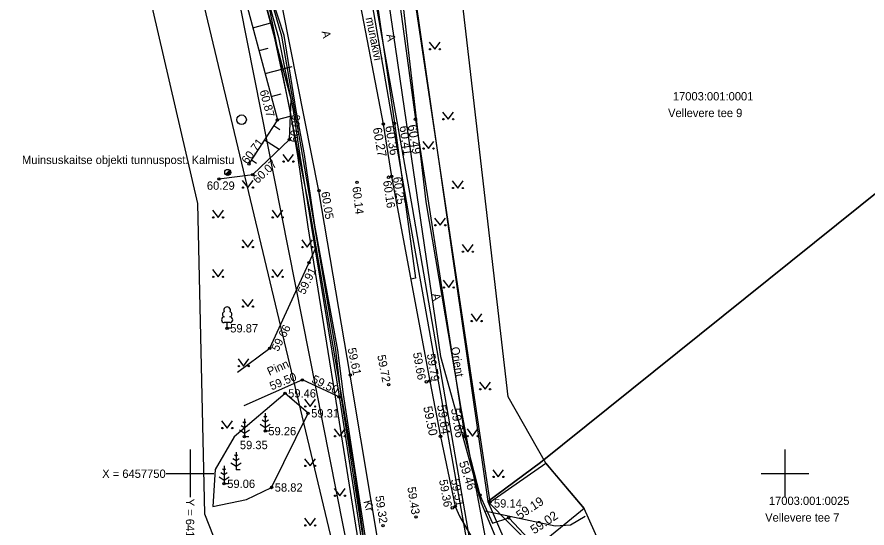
# Model space of a CAD drawing. Extents: x 640470 to 641709, y 6457253 to 6458140.
# Drawn here: x 641485.5 to 641556.9, y 6457745.4 to 6457788.4 of the extents above; entities that cross this region are included whole.
import ezdxf

# ---------------------------------------------------------------- set-up
doc = ezdxf.new("R2010")
doc.units = 0
for name, color, linetype in [('AED', 7, 'Continuous'), ('HALJASTUS', 7, 'Continuous'), ('KORGUS', 7, 'Continuous'), ('KPKAABEL', 7, 'Continuous'), ('KTRASS', 7, 'Continuous'), ('MOOTPIIR', 7, 'Continuous'), ('MPOHULIIN', 7, 'Continuous'), ('PIIR', 7, 'Continuous'), ('POST', 7, 'Continuous'), ('PUU', 7, 'Continuous'), ('RELJEEF', 7, 'Continuous'), ('SITRASS', 7, 'Continuous'), ('TEE', 7, 'Continuous'), ('VORK', 7, 'Continuous'), ('VTRASS', 7, 'Continuous')]:
    doc.layers.add(name, color=color, linetype=linetype)

msp = doc.modelspace()

# ---------------------------------------------------------------- linework, layer by layer
at = {"layer": 'AED'}
msp.add_lwpolyline([(641521.173, 6457800.24), (641519.63, 6457799.49), (641517.95, 6457796.12), (641525.206, 6457747.59), (641529.903, 6457750.875), (641530.303, 6457750.386), (641533.135, 6457747.043), (641528.686, 6457743.434), (641534.202, 6457738.177)], dxfattribs=at)
at = {"layer": 'HALJASTUS'}
for p, q in [((641520.104, 6457786.253), (641520.567, 6457785.647)), ((641520.567, 6457785.647), (641521.013, 6457786.253)), ((641521.226, 6457780.377), (641521.689, 6457779.77)), ((641521.689, 6457779.77), (641522.135, 6457780.377)), ((641519.569, 6457777.908), (641520.032, 6457777.302)), ((641520.032, 6457777.302), (641520.478, 6457777.908)), ((641507.795, 6457776.816), (641508.259, 6457776.209)), ((641508.259, 6457776.209), (641508.704, 6457776.816)), ((641504.389, 6457774.631), (641504.852, 6457774.024)), ((641504.852, 6457774.024), (641505.298, 6457774.631)), ((641522.038, 6457774.596), (641522.501, 6457773.99)), ((641522.501, 6457773.99), (641522.947, 6457774.596)), ((641501.889, 6457772.131), (641502.352, 6457771.524)), ((641502.352, 6457771.524), (641502.798, 6457772.131)), ((641506.889, 6457772.131), (641507.352, 6457771.524)), ((641507.352, 6457771.524), (641507.798, 6457772.131)), ((641520.558, 6457771.467), (641521.021, 6457770.861)), ((641521.021, 6457770.861), (641521.466, 6457771.467)), ((641504.389, 6457769.631), (641504.852, 6457769.024)), ((641504.852, 6457769.024), (641505.298, 6457769.631)), ((641509.389, 6457769.631), (641509.852, 6457769.024)), ((641509.852, 6457769.024), (641510.298, 6457769.631)), ((641522.873, 6457769.246), (641523.337, 6457768.639)), ((641523.337, 6457768.639), (641523.782, 6457769.246)), ((641501.889, 6457767.131), (641502.352, 6457766.524)), ((641502.352, 6457766.524), (641502.798, 6457767.131)), ((641506.889, 6457767.131), (641507.352, 6457766.524)), ((641507.352, 6457766.524), (641507.798, 6457767.131)), ((641521.274, 6457766.236), (641521.737, 6457765.629)), ((641521.737, 6457765.629), (641522.183, 6457766.236)), ((641504.389, 6457764.631), (641504.852, 6457764.024)), ((641504.852, 6457764.024), (641505.298, 6457764.631)), ((641523.613, 6457763.417), (641524.077, 6457762.811)), ((641524.077, 6457762.811), (641524.522, 6457763.417)), ((641504.035, 6457759.631), (641504.499, 6457759.024)), ((641504.499, 6457759.024), (641504.944, 6457759.631)), ((641524.329, 6457757.684), (641524.793, 6457757.078)), ((641524.793, 6457757.078), (641525.238, 6457757.684)), ((641509.625, 6457756.236), (641510.089, 6457755.629)), ((641510.089, 6457755.629), (641510.534, 6457756.236)), ((641502.655, 6457754.422), (641503.118, 6457753.815)), ((641503.118, 6457753.815), (641503.564, 6457754.422)), ((641512.125, 6457753.736), (641512.589, 6457753.129)), ((641512.589, 6457753.129), (641513.034, 6457753.736)), ((641523.279, 6457753.743), (641523.742, 6457753.136)), ((641523.742, 6457753.136), (641524.188, 6457753.743)), ((641509.625, 6457751.236), (641510.089, 6457750.629)), ((641510.089, 6457750.629), (641510.534, 6457751.236)), ((641525.445, 6457750.315), (641525.909, 6457749.709)), ((641525.909, 6457749.709), (641526.354, 6457750.315)), ((641512.125, 6457748.736), (641512.589, 6457748.129)), ((641512.589, 6457748.129), (641513.034, 6457748.736)), ((641509.625, 6457746.236), (641510.089, 6457745.629)), ((641510.089, 6457745.629), (641510.534, 6457746.236))]:
    msp.add_line(p, q, dxfattribs=at)
msp.add_lwpolyline([(641501.904, 6457747.216), (641504.745, 6457747.802), (641506.859, 6457748.82), (641509.923, 6457755.056), (641507.983, 6457756.729), (641503.71, 6457753.081), (641502.107, 6457750.341), (641501.904, 6457747.216)], dxfattribs=at)
for centre, radius in [((641520.166, 6457785.647), 0.055), ((641520.995, 6457785.647), 0.055), ((641504.333, 6457779.731), 0.4), ((641521.288, 6457779.77), 0.055), ((641522.117, 6457779.77), 0.055), ((641519.631, 6457777.302), 0.055), ((641520.46, 6457777.302), 0.055), ((641507.858, 6457776.209), 0.055), ((641508.686, 6457776.209), 0.055), ((641504.451, 6457774.024), 0.055), ((641505.28, 6457774.024), 0.055), ((641522.1, 6457773.99), 0.055), ((641522.929, 6457773.99), 0.055), ((641501.951, 6457771.524), 0.055), ((641502.78, 6457771.524), 0.055), ((641506.951, 6457771.524), 0.055), ((641507.78, 6457771.524), 0.055), ((641520.62, 6457770.861), 0.055), ((641521.449, 6457770.861), 0.055), ((641504.451, 6457769.024), 0.055), ((641505.28, 6457769.024), 0.055), ((641509.451, 6457769.024), 0.055), ((641510.28, 6457769.024), 0.055), ((641522.935, 6457768.639), 0.055), ((641523.764, 6457768.639), 0.055), ((641501.951, 6457766.524), 0.055), ((641502.78, 6457766.524), 0.055), ((641506.951, 6457766.524), 0.055), ((641507.78, 6457766.524), 0.055), ((641521.336, 6457765.629), 0.055), ((641522.165, 6457765.629), 0.055), ((641504.451, 6457764.024), 0.055), ((641505.28, 6457764.024), 0.055), ((641523.676, 6457762.811), 0.055), ((641524.504, 6457762.811), 0.055), ((641504.098, 6457759.024), 0.055), ((641504.927, 6457759.024), 0.055), ((641524.392, 6457757.078), 0.055), ((641525.22, 6457757.078), 0.055), ((641509.688, 6457755.629), 0.055), ((641510.517, 6457755.629), 0.055), ((641502.717, 6457753.815), 0.055), ((641503.546, 6457753.815), 0.055), ((641512.188, 6457753.129), 0.055), ((641513.017, 6457753.129), 0.055), ((641523.341, 6457753.136), 0.055), ((641524.17, 6457753.136), 0.055), ((641509.688, 6457750.629), 0.055), ((641510.517, 6457750.629), 0.055), ((641525.508, 6457749.709), 0.055), ((641526.336, 6457749.709), 0.055), ((641512.188, 6457748.129), 0.055), ((641513.017, 6457748.129), 0.055), ((641509.688, 6457745.629), 0.055), ((641510.517, 6457745.629), 0.055)]:
    msp.add_circle(centre, radius, dxfattribs=at)
at = {"layer": 'KORGUS'}
for centre in [(641507.347, 6457779.717), (641516.235, 6457779.36), (641516.235, 6457779.36), (641517.17, 6457779.43), (641518.947, 6457779.76), (641508.349, 6457778.06), (641504.953, 6457776.009), (641505.275, 6457775.113), (641502.431, 6457774.755), (641514.04, 6457774.46), (641516.68, 6457774.9), (641516.94, 6457774.97), (641510.83, 6457773.76), (641509.996, 6457767.72), (641503.118, 6457762.201), (641506.692, 6457760.521), (641509.443, 6457757.86), (641513.46, 6457758.27), (641516.69, 6457757.45), (641519.86, 6457757.7), (641520.14, 6457757.76), (641507.983, 6457756.729), (641512.516, 6457756.433), (641509.923, 6457755.056), (641504.572, 6457753.081), (641506.319, 6457753.556), (641521.049, 6457753.11), (641521.049, 6457753.11), (641523.101, 6457753.08), (641502.865, 6457749.13), (641506.859, 6457748.82), (641524.36, 6457748.18), (641522.27, 6457747.22), (641525.206, 6457747.59), (641522.04, 6457747.11), (641518.995, 6457746.342), (641526.779, 6457746.27), (641516.228, 6457745.61)]:
    msp.add_circle(centre, 0.1, dxfattribs=at)
at = {"layer": 'KPKAABEL'}
for points in [[(641531.107, 6457631.96), (641527.747, 6457651.211), (641525.239, 6457667.576), (641520.901, 6457698.948), (641518.624, 6457714.444), (641516.335, 6457729.681), (641515.084, 6457739.728), (641514.141, 6457744.416), (641512.209, 6457756.606), (641511.601, 6457760.247), (641509.94, 6457770.719), (641509.05, 6457776.733), (641508.435, 6457780.406), (641507.114, 6457786.574), (641503.293, 6457800.752), (641502.67, 6457804.833), (641499.406, 6457814.829), (641497.274, 6457822.729), (641495.803, 6457828.15), (641494.826, 6457833.6), (641493.848, 6457836.719)], [(641493.986, 6457836.893), (641495.013, 6457833.711), (641496.003, 6457828.177), (641497.54, 6457822.826), (641499.618, 6457814.927), (641500.528, 6457812.154), (641502.889, 6457804.828), (641503.457, 6457800.806), (641507.437, 6457786.64), (641508.672, 6457780.497), (641509.24, 6457776.733), (641510.171, 6457770.826), (641511.921, 6457760.288), (641512.497, 6457756.658), (641514.419, 6457744.306), (641515.261, 6457739.696), (641516.578, 6457729.785), (641518.908, 6457714.47), (641521.149, 6457698.951), (641523.42, 6457683.199), (641525.459, 6457667.681), (641528.079, 6457651.201), (641531.083, 6457633.791)], [(641531.469, 6457632.367), (641528.298, 6457651.339), (641525.684, 6457667.764), (641523.683, 6457683.423), (641521.47, 6457699.059), (641519.085, 6457714.581), (641517.034, 6457729.913), (641515.567, 6457739.972), (641514.588, 6457744.447), (641512.673, 6457756.706), (641512.25, 6457760.384), (641509.454, 6457776.798), (641507.702, 6457786.746), (641503.624, 6457800.835), (641503.068, 6457804.92), (641499.774, 6457815.018), (641498.625, 6457820.085), (641496.261, 6457828.21), (641495.19, 6457833.775), (641494.127, 6457837.014)]]:
    msp.add_lwpolyline(points, dxfattribs=at)
at = {"layer": 'KTRASS'}
msp.add_lwpolyline([(641520.398, 6457803.689), (641513.831, 6457801.567), (641513.318, 6457800.902), (641518.273, 6457772.247), (641523.633, 6457742.167), (641531.065, 6457735.408), (641531.473, 6457735.007), (641531.497, 6457734.24), (641531.106, 6457733.703), (641527.843, 6457730.034), (641531.361, 6457707.627), (641536.249, 6457671.793), (641537.913, 6457659.133), (641544.107, 6457632.003), (641544.107, 6457632.003), (641552.262, 6457605.013), (641556.958, 6457595.581), (641562.85, 6457582.909), (641568.859, 6457571.012), (641568.859, 6457571.012), (641571.908, 6457566.221), (641575.486, 6457561.757), (641599.413, 6457548.498)], dxfattribs=at)
at = {"layer": 'MOOTPIIR'}
for points in [[(641485.455, 6457838.214), (641500.639, 6457772.681), (641501.212, 6457746.594), (641510.338, 6457723.405), (641514.129, 6457705.075), (641520.746, 6457667.962), (641521.513, 6457662.701), (641523.397, 6457649.765), (641522.678, 6457636.241)], [(641552.283, 6457634.272), (641547.08, 6457660.876), (641539.334, 6457721.843), (641534.918, 6457743.054), (641533.135, 6457747.043), (641529.903, 6457750.875), (641526.724, 6457756.434), (641522.201, 6457795.671), (641521.173, 6457800.24), (641519.419, 6457808.043), (641513.808, 6457831.606), (641513.388, 6457832.768), (641513.167, 6457835.846)]]:
    msp.add_lwpolyline(points, dxfattribs=at)
at = {"layer": 'MPOHULIIN'}
msp.add_lwpolyline([(641513.485, 6457742.537), (641504.228, 6457789.224), (641493.25, 6457836.397), (641490.966, 6457845.745)], dxfattribs=at)
at = {"layer": 'PIIR'}
for points in [[(641531.8, 6457619.98), (641521.28, 6457657.34), (641517.69, 6457708.17), (641512.42, 6457742.29), (641493.42, 6457821.86), (641507.79, 6457851.19)], [(641507.42, 6457835.6), (641515.96, 6457807.06), (641518.05, 6457796.06), (641525.03, 6457747.64), (641536.78, 6457720.49), (641542.7, 6457682.43), (641546.3, 6457659.06), (641548.28, 6457651.52), (641555.7, 6457623.17)]]:
    msp.add_lwpolyline(points, dxfattribs=at)
for points in [[(641525.03, 6457747.64), (641529.46, 6457750.93), (641562.02, 6457777.06), (641578.88, 6457790.72), (641559.2, 6457814.15), (641519.68, 6457799.5), (641518.05, 6457796.06)], [(641562.02, 6457777.06), (641529.46, 6457750.93), (641525.03, 6457747.64), (641554.9, 6457717.34), (641559.95, 6457718.38), (641582.73, 6457755.04)]]:
    msp.add_lwpolyline(points, close=True, dxfattribs=at)
at = {"layer": 'POST'}
msp.add_line((641502.987, 6457775.125), (641503.341, 6457775.479), dxfattribs=at)
msp.add_circle((641503.164, 6457775.302), 0.25, dxfattribs=at)
for radius, start, end in [(0.225, 224.85406, 45.03563), (0.2, 224.84272, 45.04698), (0.175, 224.82813, 45.06157), (0.15, 224.80867, 45.08103), (0.125, 224.78144, 45.10826), (0.1, 224.74058, 45.14911), (0.075, 224.67249, 45.2172), (0.05, 224.53632, 45.35338), (0.025, 224.12776, 45.76193)]:
    msp.add_arc((641503.164, 6457775.302), radius, start, end, dxfattribs=at)
at = {"layer": 'PUU'}
for p, q in [((641503.358, 6457762.676), (641502.878, 6457762.676)), ((641503.118, 6457762.201), (641503.118, 6457762.676)), ((641503.498, 6457762.201), (641503.118, 6457762.201)), ((641504.572, 6457754.581), (641504.572, 6457753.081)), ((641506.319, 6457754.306), (641506.052, 6457754.483)), ((641506.319, 6457754.706), (641506.194, 6457754.789)), ((641506.319, 6457755.056), (641506.319, 6457753.556)), ((641506.443, 6457754.789), (641506.319, 6457754.706)), ((641506.585, 6457754.483), (641506.319, 6457754.306)), ((641504.148, 6457753.671), (641504.572, 6457753.388)), ((641504.572, 6457753.831), (641504.305, 6457754.009)), ((641504.572, 6457754.231), (641504.448, 6457754.314)), ((641504.696, 6457754.314), (641504.572, 6457754.231)), ((641504.839, 6457754.009), (641504.572, 6457753.831)), ((641504.572, 6457753.388), (641504.996, 6457753.671)), ((641505.894, 6457754.145), (641506.319, 6457753.862)), ((641506.319, 6457753.862), (641506.743, 6457754.145)), ((641504.932, 6457753.081), (641504.572, 6457753.081)), ((641506.679, 6457753.556), (641506.319, 6457753.556)), ((641503.864, 6457751.451), (641503.74, 6457751.534)), ((641503.864, 6457751.801), (641503.864, 6457750.301)), ((641503.989, 6457751.534), (641503.864, 6457751.451)), ((641503.44, 6457750.89), (641503.864, 6457750.607)), ((641503.864, 6457751.051), (641503.598, 6457751.228)), ((641504.131, 6457751.228), (641503.864, 6457751.051)), ((641503.864, 6457750.607), (641504.289, 6457750.89)), ((641502.865, 6457750.28), (641502.741, 6457750.363)), ((641502.865, 6457750.63), (641502.865, 6457749.13)), ((641502.989, 6457750.363), (641502.865, 6457750.28)), ((641504.224, 6457750.301), (641503.864, 6457750.301)), ((641502.441, 6457749.72), (641502.865, 6457749.437)), ((641502.865, 6457749.88), (641502.598, 6457750.058)), ((641503.132, 6457750.058), (641502.865, 6457749.88)), ((641502.865, 6457749.437), (641503.289, 6457749.72)), ((641503.225, 6457749.13), (641502.865, 6457749.13))]:
    msp.add_line(p, q, dxfattribs=at)
for centre, radius, start, end in [((641503.118, 6457763.721), 0.277, 332.5799, 207.4201), ((641502.88, 6457762.914), 0.238, 90.0016, 269.3953), ((641502.948, 6457763.374), 0.233, 109.02174, 253.14154), ((641503.288, 6457763.374), 0.233, 286.85082, 70.98591), ((641503.355, 6457762.914), 0.238, 270.6047, 89.9984)]:
    msp.add_arc(centre, radius, start, end, dxfattribs=at)
at = {"layer": 'RELJEEF'}
for p, q in [((641505.283, 6457787.465), (641506.797, 6457787.869)), ((641505.798, 6457785.533), (641506.552, 6457785.734)), ((641506.313, 6457783.6), (641508.596, 6457784.209)), ((641506.827, 6457781.668), (641507.67, 6457781.892)), ((641507.342, 6457779.735), (641508.428, 6457780.024)), ((641507.038, 6457779.239), (641507.559, 6457778.903)), ((641506.262, 6457778.037), (641507.495, 6457777.241)), ((641505.178, 6457776.357), (641505.594, 6457776.088))]:
    msp.add_line(p, q, dxfattribs=at)
for points in [[(641498.93, 6457812.016), (641501.07, 6457803.953), (641503.738, 6457793.263), (641507.347, 6457779.717), (641504.953, 6457776.009)], [(641502.431, 6457774.755), (641505.275, 6457775.113), (641508.349, 6457778.06), (641508.485, 6457781.448), (641505.357, 6457793.348), (641500.509, 6457811.158)]]:
    msp.add_lwpolyline(points, dxfattribs=at)
at = {"layer": 'SITRASS'}
for points in [[(641514.782, 6457744.433), (641512.9, 6457756.624), (641512.426, 6457760.355), (641510.497, 6457770.854), (641509.627, 6457776.799), (641508.916, 6457780.499), (641507.904, 6457786.808), (641506.971, 6457789.717), (641503.777, 6457800.848), (641503.255, 6457804.88), (641500.82, 6457812.264), (641499.919, 6457814.983), (641498.765, 6457820.106), (641497.943, 6457822.857), (641496.346, 6457828.233), (641495.302, 6457833.815), (641494.259, 6457837.056)], [(641549.6, 6457640.155), (641547.326, 6457641.933), (641539.101, 6457666.215), (641535.601, 6457688.789), (641530.744, 6457725.265), (641525.822, 6457739.395), (641522.809, 6457755.321), (641519.855, 6457772.82), (641517.155, 6457795.989), (641519.434, 6457800.275)], [(641516.27, 6457794.42), (641516.11, 6457793.48), (641517.24, 6457785.85), (641518.75, 6457775.49), (641521.05, 6457759.84), (641524.48, 6457747.53), (641524.75, 6457746.85), (641533.92, 6457724.99), (641534.31, 6457723.61)], [(641524.77, 6457746.85), (641530.7, 6457745.59), (641531.97, 6457745.68), (641533.21, 6457746.416)]]:
    msp.add_lwpolyline(points, dxfattribs=at)
at = {"layer": 'TEE'}
for points in [[(641565.947, 6457558.754), (641554.415, 6457580.255), (641543.942, 6457600.827), (641541.31, 6457605.057), (641537.386, 6457605.034), (641535.727, 6457608.519), (641536.393, 6457609.784), (641540.866, 6457612.169), (641536.489, 6457626.864), (641533.08, 6457641.4), (641529.68, 6457657.98), (641525.48, 6457681.14), (641522.27, 6457701.43), (641519.22, 6457722.14), (641516.13, 6457742.38), (641513.46, 6457758.27), (641510.83, 6457773.76), (641507.22, 6457792.03), (641504.29, 6457804.4), (641500.53, 6457820.13), (641495.91, 6457837.52)], [(641521.513, 6457662.701), (641523.12, 6457662.94), (641524.93, 6457667.85), (641524.12, 6457677.38), (641518.95, 6457715.98), (641516.09, 6457733.76), (641513.81, 6457750.22), (641510.06, 6457772.15), (641506.79, 6457788.58), (641501.53, 6457813.58), (641497.832, 6457826.61), (641496.083, 6457832.85)], [(641516.542, 6457798.38), (641518.098, 6457799.16), (641518.447, 6457798.14), (641517.103, 6457795.25), (641517.358, 6457791.52), (641518.947, 6457779.76), (641523.101, 6457753.08), (641524.36, 6457748.18), (641525.406, 6457745.81), (641526.779, 6457746.27), (641528.494, 6457744.45), (641527.822, 6457743.77), (641527.556, 6457742.86), (641530.109, 6457740.29), (641533.17, 6457737.34), (641534.224, 6457734.53), (641533.575, 6457733.89), (641532.315, 6457735.18), (641531.79, 6457735.86)], [(641516.542, 6457798.38), (641515.167, 6457796.98), (641514.831, 6457796.49), (641514.006, 6457795.34), (641513.664, 6457794.43), (641513.59, 6457793.36), (641514.185, 6457790.032), (641516.235, 6457779.36), (641516.94, 6457774.97), (641520.14, 6457757.76), (641521.049, 6457753.11), (641522.27, 6457747.22), (641522.662, 6457746.34), (641523.681, 6457744.62), (641524.69, 6457742.98), (641525.408, 6457742.14), (641526.749, 6457740.67), (641528.396, 6457739.06), (641531.79, 6457735.86)], [(641514.822, 6457796.477), (641515.526, 6457790.91), (641517.17, 6457779.43), (641518.955, 6457766.41), (641518.545, 6457766.338)], [(641503.986, 6457758.516), (641506.692, 6457760.521), (641510.595, 6457769.023)], [(641512.768, 6457756.316), (641509.443, 6457757.86), (641504.526, 6457755.675)]]:
    msp.add_lwpolyline(points, dxfattribs=at)
at = {"layer": 'VORK'}
for p, q in [((641500, 6457752), (641500, 6457748)), ((641550, 6457752), (641550, 6457748)), ((641498, 6457750), (641502, 6457750)), ((641548, 6457750), (641552, 6457750))]:
    msp.add_line(p, q, dxfattribs=at)
at = {"layer": 'VTRASS'}
msp.add_lwpolyline([(641523.806, 6457742.798), (641518.709, 6457772.362), (641513.462, 6457801.779), (641514.597, 6457802.203), (641520.314, 6457804.062)], dxfattribs=at)

# ---------------------------------------------------------------- texts
at = {"layer": 'KORGUS'}
for s, height, rotation, p in [(' 60.87', 0.7, 285.13892, (641505.771, 6457782.391)), (' 60.06', 0.7, 85.50268, (641509.062, 6457777.539)), ('60.27', 0.75, 280.38202, (641515.353, 6457779.011)), ('60.36', 0.75, 280.17847, (641516.391, 6457779.16)), ('60.41', 0.75, 277.78049, (641517.596, 6457779.173)), ('60.49', 0.75, 279.22428, (641518.299, 6457779.261)), (' 60.71', 0.7, 53.03956, (641504.659, 6457775.737)), (' 60.07', 0.7, 43.36779, (641505.487, 6457774.13)), ('60.16', 0.7, 278.45237, (641516.218, 6457774.571)), ('60.25', 0.7, 279.35482, (641517.046, 6457774.876)), ('60.14', 0.7, 276.77009, (641513.643, 6457774.069)), ('60.05', 0.7, 278.98115, (641511.024, 6457773.634)), (' 59.91', 0.7, 64.20115, (641509.512, 6457764.751)), (' 59.66', 0.7, 62.32319, (641507.284, 6457759.967)), ('59.61', 0.7, 281.83535, (641513.243, 6457760.489)), ('59.66', 0.7, 280.35298, (641518.727, 6457760.114)), ('59.72', 0.7, 281.053, (641515.728, 6457759.899)), ('59.79', 0.7, 279.70769, (641519.898, 6457760.008)), (' 59.50', 0.7, 22.50524, (641506.624, 6457756.878)), (' 59.50', 0.7, 333.89435, (641509.927, 6457757.796)), ('59.50', 0.75, 281.61964, (641519.592, 6457755.575)), ('59.64', 0.75, 278.41776, (641520.759, 6457755.719)), ('59.66', 0.75, 279.25527, (641521.928, 6457755.427)), ('59.46', 0.75, 287.88296, (641522.59, 6457750.916)), ('59.36', 0.7, 280.22058, (641520.93, 6457749.428)), ('59.51', 0.7, 281.73213, (641521.912, 6457749.47)), ('59.43', 0.7, 279.00298, (641518.263, 6457748.819)), ('59.32', 0.7, 279.00298, (641515.56, 6457748.08)), ('59.19', 0.75, 33.34302, (641527.712, 6457746.093)), ('59.02', 0.75, 33.95808, (641528.92, 6457744.871))]:
    msp.add_text(s, height=height, rotation=rotation, dxfattribs=at).set_placement(p)
for s, p in [(' 60.29', (641501.154, 6457773.842)), (' 59.87', (641503.118, 6457761.851)), (' 59.46', (641507.983, 6457756.379)), (' 59.31', (641509.923, 6457754.706)), (' 59.26', (641506.319, 6457753.206)), (' 59.35', (641503.927, 6457752.041)), (' 59.06', (641502.865, 6457748.78)), (' 58.82', (641506.859, 6457748.47)), (' 59.14', (641525.283, 6457747.131))]:
    msp.add_text(s, height=0.7, dxfattribs=at).set_placement(p)
at = {"layer": 'PIIR'}
for s, p in [('17003:001:0001', (641540.578, 6457781.35)), ('Vellevere tee 9', (641540.175, 6457779.95)), ('17003:001:0025', (641548.65, 6457747.35)), ('Vellevere tee 7', (641548.335, 6457745.95))]:
    msp.add_text(s, height=0.7, dxfattribs=at).set_placement(p)
at = {"layer": 'POST'}
msp.add_text('Muinsuskaitse objekti tunnuspost. Kalmistu', height=0.7, dxfattribs=at).set_placement((641485.874, 6457776.003))
at = {"layer": 'SITRASS'}
msp.add_text('Orient', height=0.7, rotation=279.58273, dxfattribs=at).set_placement((641521.921, 6457760.583))
at = {"layer": 'TEE'}
for s, rotation, p in [('munakivi', 281.57816, (641514.753, 6457788.271)), ('A', 281.57816, (641511.053, 6457787.139)), ('A', 281.57816, (641516.494, 6457786.87)), ('A', 281.57816, (641520.316, 6457765.071)), ('Pinn', 23.96669, (641506.666, 6457758.201)), ('Kr', 284.89409, (641514.568, 6457747.656))]:
    msp.add_text(s, height=0.7, rotation=rotation, dxfattribs=at).set_placement(p)
at = {"layer": 'VORK'}
msp.add_text('X = 6457750', height=0.7, dxfattribs=at).set_placement((641492.616, 6457749.626))
msp.add_text('Y = 641500 ', height=0.7, rotation=270, dxfattribs=at).set_placement((641499.65, 6457747.876))

doc.saveas('drawing.dxf')
